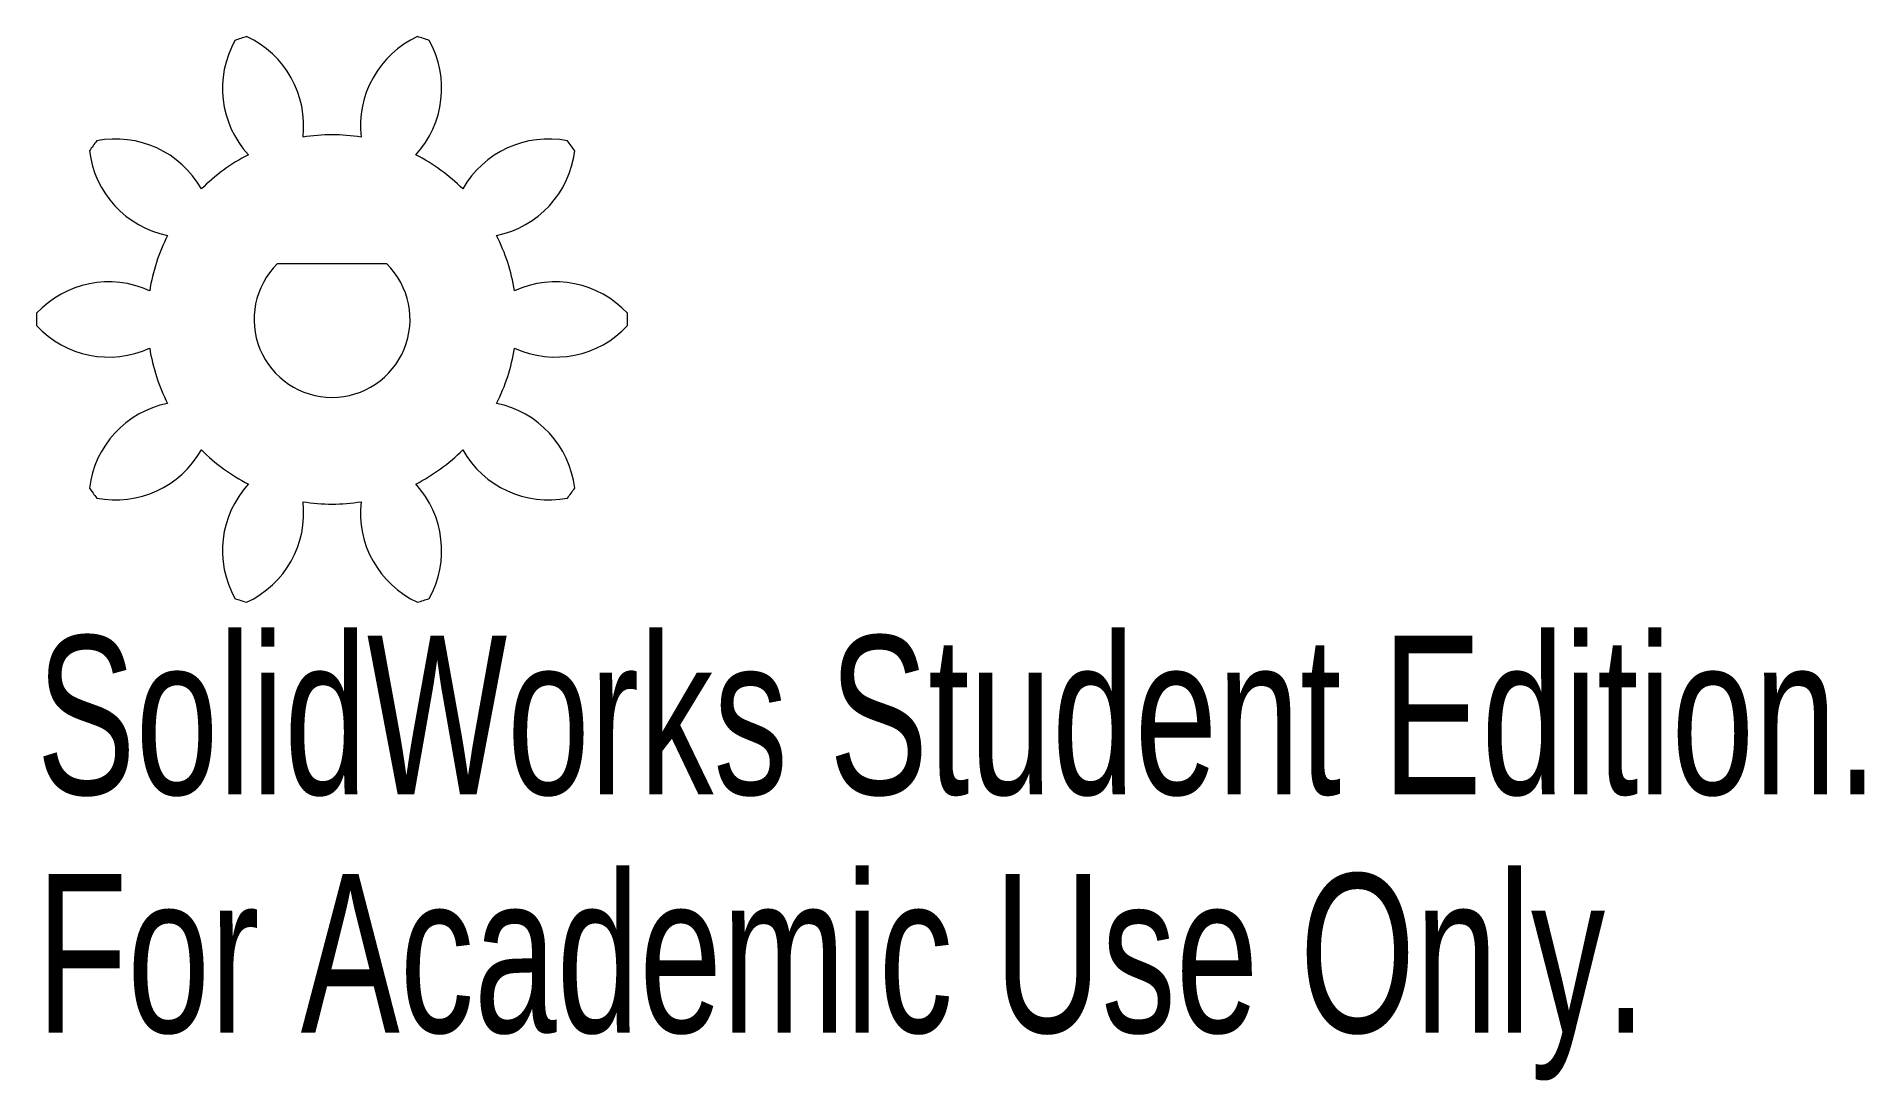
# Model space of a CAD drawing. Header units: inches. Extents: x -0.35 to 1.84, y -0.91 to 0.34.
import ezdxf

# ---------------------------------------------------------------- set-up
doc = ezdxf.new("R2010")
doc.units = ezdxf.units.IN
doc.header["$MEASUREMENT"] = 0
doc.styles.add('SLDTEXTSTYLE0', font='TXT', dxfattribs={"width": 0.7})

msp = doc.modelspace()

# ---------------------------------------------------------------- linework, layer by layer
at = {"color": 7, "linetype": 'Continuous', "lineweight": 15}
msp.add_line((0.0657, 0.0665), (-0.0657, 0.0665), dxfattribs=at)
for centre, radius, start, end in [((-0.0133, 0.2771), 0.1181, 150.871, 222.4982), ((0, 0), 0.3543, 106.8105, 109.1895), ((-0.1521, 0.232), 0.1181, 353.5018, 65.129), ((0.1521, 0.232), 0.1181, 114.871, 186.4982), ((0.0133, 0.2771), 0.1181, 317.5018, 29.129), ((0, 0), 0.3543, 70.8105, 73.1895), ((0, 0), 0.2214, 80.9578, 99.0422), ((0, 0), 0.3543, 142.8105, 145.1895), ((-0.1737, 0.2164), 0.1181, 186.871, 258.4982), ((-0.2595, 0.0983), 0.1181, 29.5018, 101.129), ((0, 0), 0.2214, 116.9578, 135.0422), ((0, 0), 0.2214, 44.9578, 63.0422), ((0.2595, 0.0983), 0.1181, 78.871, 150.4982), ((0.1737, 0.2164), 0.1181, 281.5018, 353.129), ((0, 0), 0.3543, 34.8105, 37.1895), ((0, 0), 0.2214, 152.9578, 171.0422), ((0, 0), 0.2214, 8.9578, 27.0422), ((0, 0), 0.0935, 134.6649, 45.3351), ((-0.2677, -0.073), 0.1181, 65.5018, 137.129), ((0.2677, -0.073), 0.1181, 42.871, 114.4982), ((0, 0), 0.3543, 178.8105, 181.1895), ((0, 0), 0.3543, 358.8105, 1.1895), ((-0.2677, 0.073), 0.1181, 222.871, 294.4982), ((0.2677, 0.073), 0.1181, 245.5018, 317.129), ((0, 0), 0.2214, 188.9578, 207.0422), ((0, 0), 0.2214, 332.9578, 351.0422), ((-0.1737, -0.2164), 0.1181, 101.5018, 173.129), ((0.1737, -0.2164), 0.1181, 6.871, 78.4982), ((-0.2595, -0.0983), 0.1181, 258.871, 330.4982), ((0, 0), 0.2214, 224.9578, 243.0422), ((0, 0), 0.2214, 296.9578, 315.0422), ((0.2595, -0.0983), 0.1181, 209.5018, 281.129), ((0, 0), 0.3543, 214.8105, 217.1895), ((-0.0133, -0.2771), 0.1181, 137.5018, 209.129), ((-0.1521, -0.232), 0.1181, 294.871, 6.4982), ((0, 0), 0.2214, 260.9578, 279.0422), ((0.1521, -0.232), 0.1181, 173.5018, 245.129), ((0.0133, -0.2771), 0.1181, 330.871, 42.4982), ((0, 0), 0.3543, 322.8105, 325.1895), ((0, 0), 0.3543, 250.8105, 253.1895), ((0, 0), 0.3543, 286.8105, 289.1895)]:
    msp.add_arc(centre, radius, start, end, dxfattribs=at)

# ---------------------------------------------------------------- texts
at = {"color": 7, "linetype": 'Continuous', "char_height": 0.1903, "attachment_point": 1, "style": 'SLDTEXTSTYLE0'}
for s, insert in [('SolidWorks Student Edition.', (-0.3543, -0.3793)), ('For Academic Use Only.', (-0.3543, -0.6648))]:
    msp.add_mtext(s, dxfattribs=dict(at, insert=insert))

doc.saveas('drawing.dxf')
